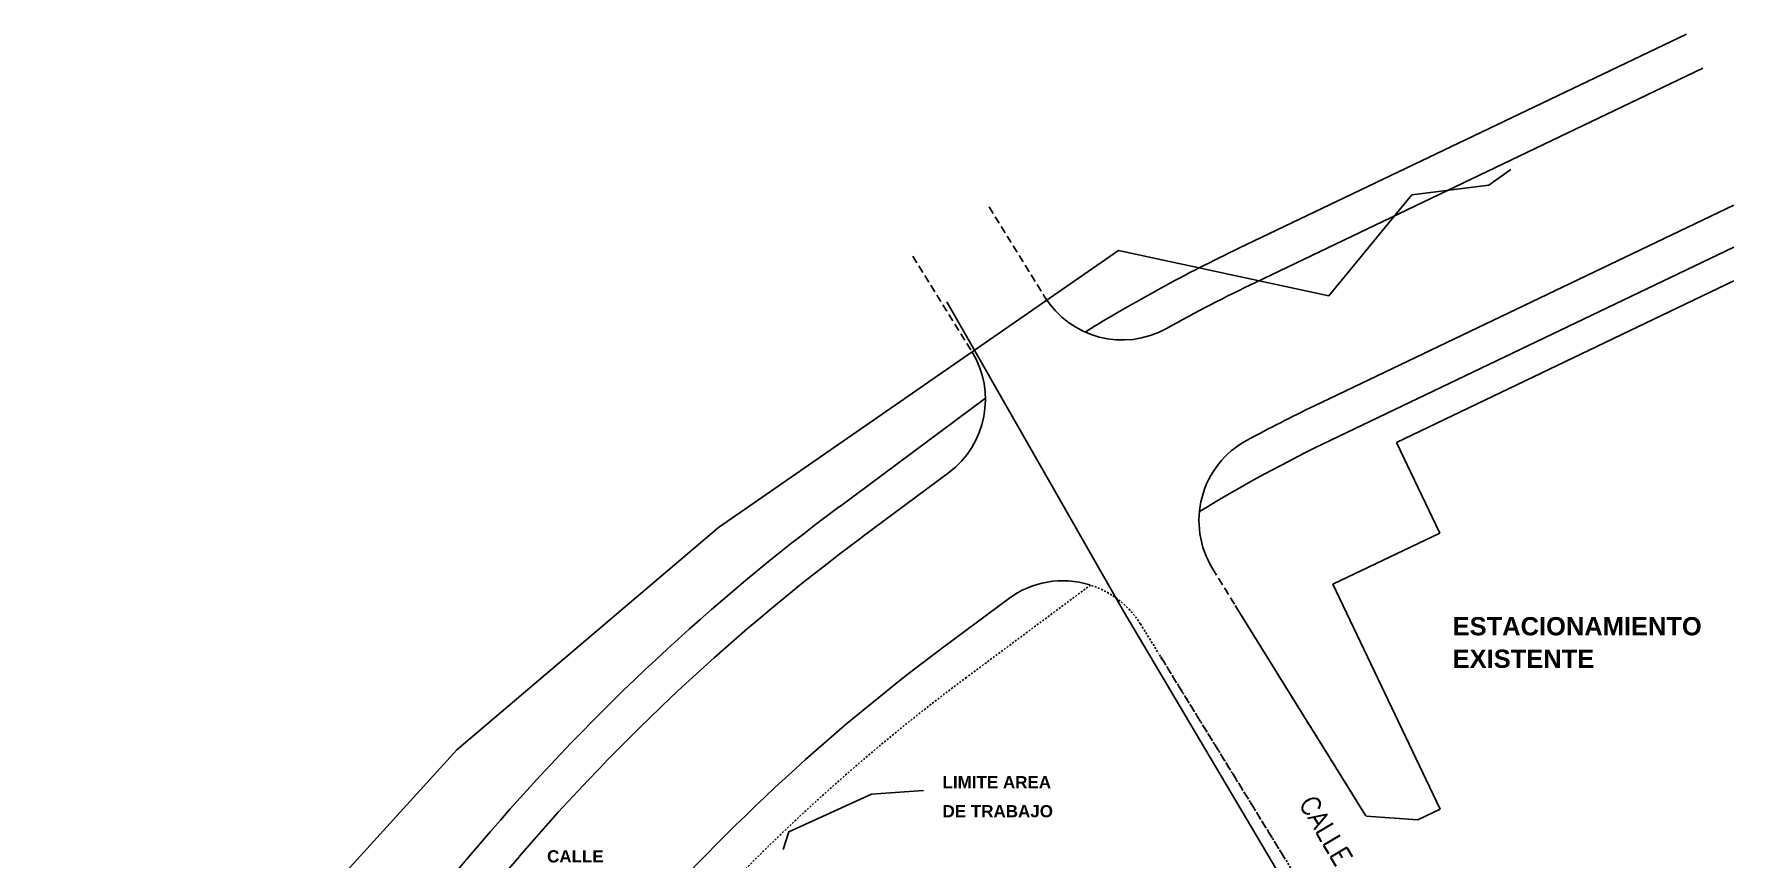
# Model space of a CAD drawing. Extents: x 146 to 670, y 614 to 806.
# Drawn here: x 328 to 439.9, y 746 to 800.3 of the extents above; entities that cross this region are included whole.
import ezdxf

# ---------------------------------------------------------------- set-up
doc = ezdxf.new("R2010")
doc.units = 0
doc.header["$LTSCALE"] = 0.5
doc.header["$MEASUREMENT"] = 0
for name, pattern in [('DASHDOT2', [0.5, 0.25, -0.125, 0, -0.125]), ('DASHED2', [0.375, 0.25, -0.125]), ('DASHEDX2', [1.5, 1, -0.5])]:
    doc.linetypes.add(name, pattern=pattern)
for name, color, linetype in [('2', 1, 'CONTINUOUS'), ('9', 1, 'DASHED2'), ('CALLE', 5, 'CONTINUOUS'), ('DISEÑO-CORDON', 3, 'CONTINUOUS'), ('DISEÑO-LINEA-PROPIEDAD', 3, 'CONTINUOUS'), ('ESPALDA-CORDON', 3, 'DASHEDX2'), ('LINDERO-PLAN', 3, 'DASHDOT2'), ('T2', 5, 'CONTINUOUS')]:
    doc.layers.add(name, color=color, linetype=linetype)
doc.styles.add('ALR4', font='sanssb__.ttf')
doc.styles.add('romans', font='romans.shx')

msp = doc.modelspace()

# ---------------------------------------------------------------- linework, layer by layer
at = {"layer": '2'}
msp.add_lwpolyline([(386.53, 750.52), (383.11, 750.28), (377.67, 747.8), (377.29, 746.62)], dxfattribs=at)
at = {"layer": '9', "color": 2}
for p, q in [((397.52, 764.03, -1221.5), (389.35, 757.95, -1221.5)), ((400.8, 761.47, -1221.5), (401.99, 759.54, -1221.5)), ((410.26, 746.11, -1221.5), (401.99, 759.54, -1221.5)), ((410.26, 746.11, -1221.5), (414, 740.03, -1221.5))]:
    msp.add_line(p, q, dxfattribs=at)
for centre, radius, start, end in [((395.69, 758.31, -1221.5), 6, 31.754, 72.7221), ((466.11, 654.79, -1221.5), 128.59, 126.6505, 139.2763)]:
    msp.add_arc(centre, radius, start, end, dxfattribs=at)
at = {"layer": 'CALLE', "color": 6}
for p, q in [((388.07, 782.67, -1221.5), (399.69, 762.3, -1221.5)), ((399.69, 762.3, -1221.5), (412.19, 741.22, -1221.5))]:
    msp.add_line(p, q, dxfattribs=at)
at = {"layer": 'DISEÑO-CORDON'}
for p, q in [((437.8, 798.03, -1221.5), (408.36, 783.93, -1221.5)), ((439.85, 789.03, -1221.5), (412.25, 775.82, -1221.5)), ((388.18, 771.42, -1221.5), (382.48, 767.18, -1221.5)), ((392.11, 763.12, -1221.5), (387.86, 759.96, -1221.5)), ((359.94, 746.18, -1221.5), (352.53, 737.58, -1221.5))]:
    msp.add_line(p, q, dxfattribs=at)
for centre, radius, start, end in [((399.6, 786.15, -1221.5), 6, 211.7053, 299.0826), ((454.86, 686.8, -1221.5), 107.69, 115.5802, 119.0826), ((384.6, 776.23, -1221.5), 6, 306.6505, 31.754), ((454.86, 686.8, -1221.5), 98.69, 115.5802, 118.4878), ((410.65, 768.27, -1221.5), 6, 118.4878, 211.7053), ((466.11, 654.79, -1221.5), 140.09, 126.6505, 139.2763), ((395.69, 758.31, -1221.5), 6, 72.7608, 126.6505), ((466.11, 654.79, -1221.5), 131.09, 126.6505, 139.2763)]:
    msp.add_arc(centre, radius, start, end, dxfattribs=at)
at = {"layer": 'DISEÑO-LINEA-PROPIEDAD'}
for p, q in [((436.72, 800.28, -1221.5), (407.28, 786.19, -1221.5)), ((439.85, 786.26, -1221.5), (413.33, 773.56, -1221.5)), ((439.85, 784.04, -1221.5), (417.64, 773.41, -1221.5)), ((390.6, 776.33, -1221.5), (380.99, 769.18, -1221.5)), ((417.64, 773.41, -1221.5), (420.49, 767.45, -1221.5)), ((420.49, 767.45, -1221.5), (413.45, 764.09, -1221.5)), ((420.53, 749.29, -1221.5), (413.45, 764.09, -1221.5)), ((419.06, 748.59, -1221.5), (415.64, 748.82, -1221.5)), ((420.53, 749.29, -1221.5), (419.06, 748.59, -1221.5)), ((358.04, 747.81, -1221.5), (350.64, 739.21, -1221.5))]:
    msp.add_line(p, q, dxfattribs=at)
for centre, radius, start, end in [((454.86, 686.8, -1221.5), 110.19, 115.5802, 121.5775), ((454.86, 686.8, -1221.5), 96.19, 115.5802, 121.4452), ((466.11, 654.79, -1221.5), 142.59, 126.6505, 139.2763)]:
    msp.add_arc(centre, radius, start, end, dxfattribs=at)
at = {"layer": 'ESPALDA-CORDON', "linetype": 'DASHEDX2'}
for p, q in [((390.85, 788.9, -1221.5), (394.49, 783, -1221.5)), ((385.82, 785.66, -1221.5), (389.7, 779.39, -1221.5)), ((407.04, 762.69, -1221.5), (415.36, 749.26, -1221.5)), ((410.26, 746.11, -1221.5), (401.99, 759.54, -1221.5))]:
    msp.add_line(p, q, dxfattribs=at)
at = {"layer": 'ESPALDA-CORDON'}
for p, q in [((405.54, 765.11, -1221.5), (407.04, 762.69, -1221.5)), ((415.36, 749.26, -1221.5), (415.64, 748.82, -1221.5))]:
    msp.add_line(p, q, dxfattribs=at)
at = {"layer": 'ESPALDA-CORDON', "linetype": 'Continuous'}
msp.add_line((407.04, 762.69, -1221.5), (415.36, 749.26, -1221.5), dxfattribs=at)
at = {"layer": 'LINDERO-PLAN', "color": 5, "linetype": 'Continuous', "ltscale": 15, "elevation": -1221.5}
msp.add_lwpolyline([(353.42, 668.45), (352.27, 671.03), (335.04, 703.7), (330.68, 714.34), (328, 723.74), (338.09, 733.67), (355.83, 753.18), (373.03, 767.81), (399.36, 786.03), (413.19, 783.06), (418.66, 789.69), (423.72, 790.34), (425.17, 791.36)], dxfattribs=at)

# ---------------------------------------------------------------- texts
at = {"layer": '2', "style": 'ALR4'}
for s, height, p in [('ESTACIONAMIENTO', 1.2, (421.34, 760.72, -2443)), ('EXISTENTE', 1.2, (421.34, 758.58, -2443)), ('LIMITE AREA', 0.8, (387.78, 750.66)), ('DE TRABAJO', 0.8, (387.78, 748.75)), ('CALLE', 0.8, (361.76, 745.78))]:
    msp.add_text(s, height=height, dxfattribs=at).set_placement(p)
at = {"layer": 'T2', "style": 'romans'}
msp.add_text('CALLE EXISTENTE', height=1.25, rotation=300.5848, dxfattribs=at).set_placement((411.2, 749.68, -1221.5))

doc.saveas('drawing.dxf')
